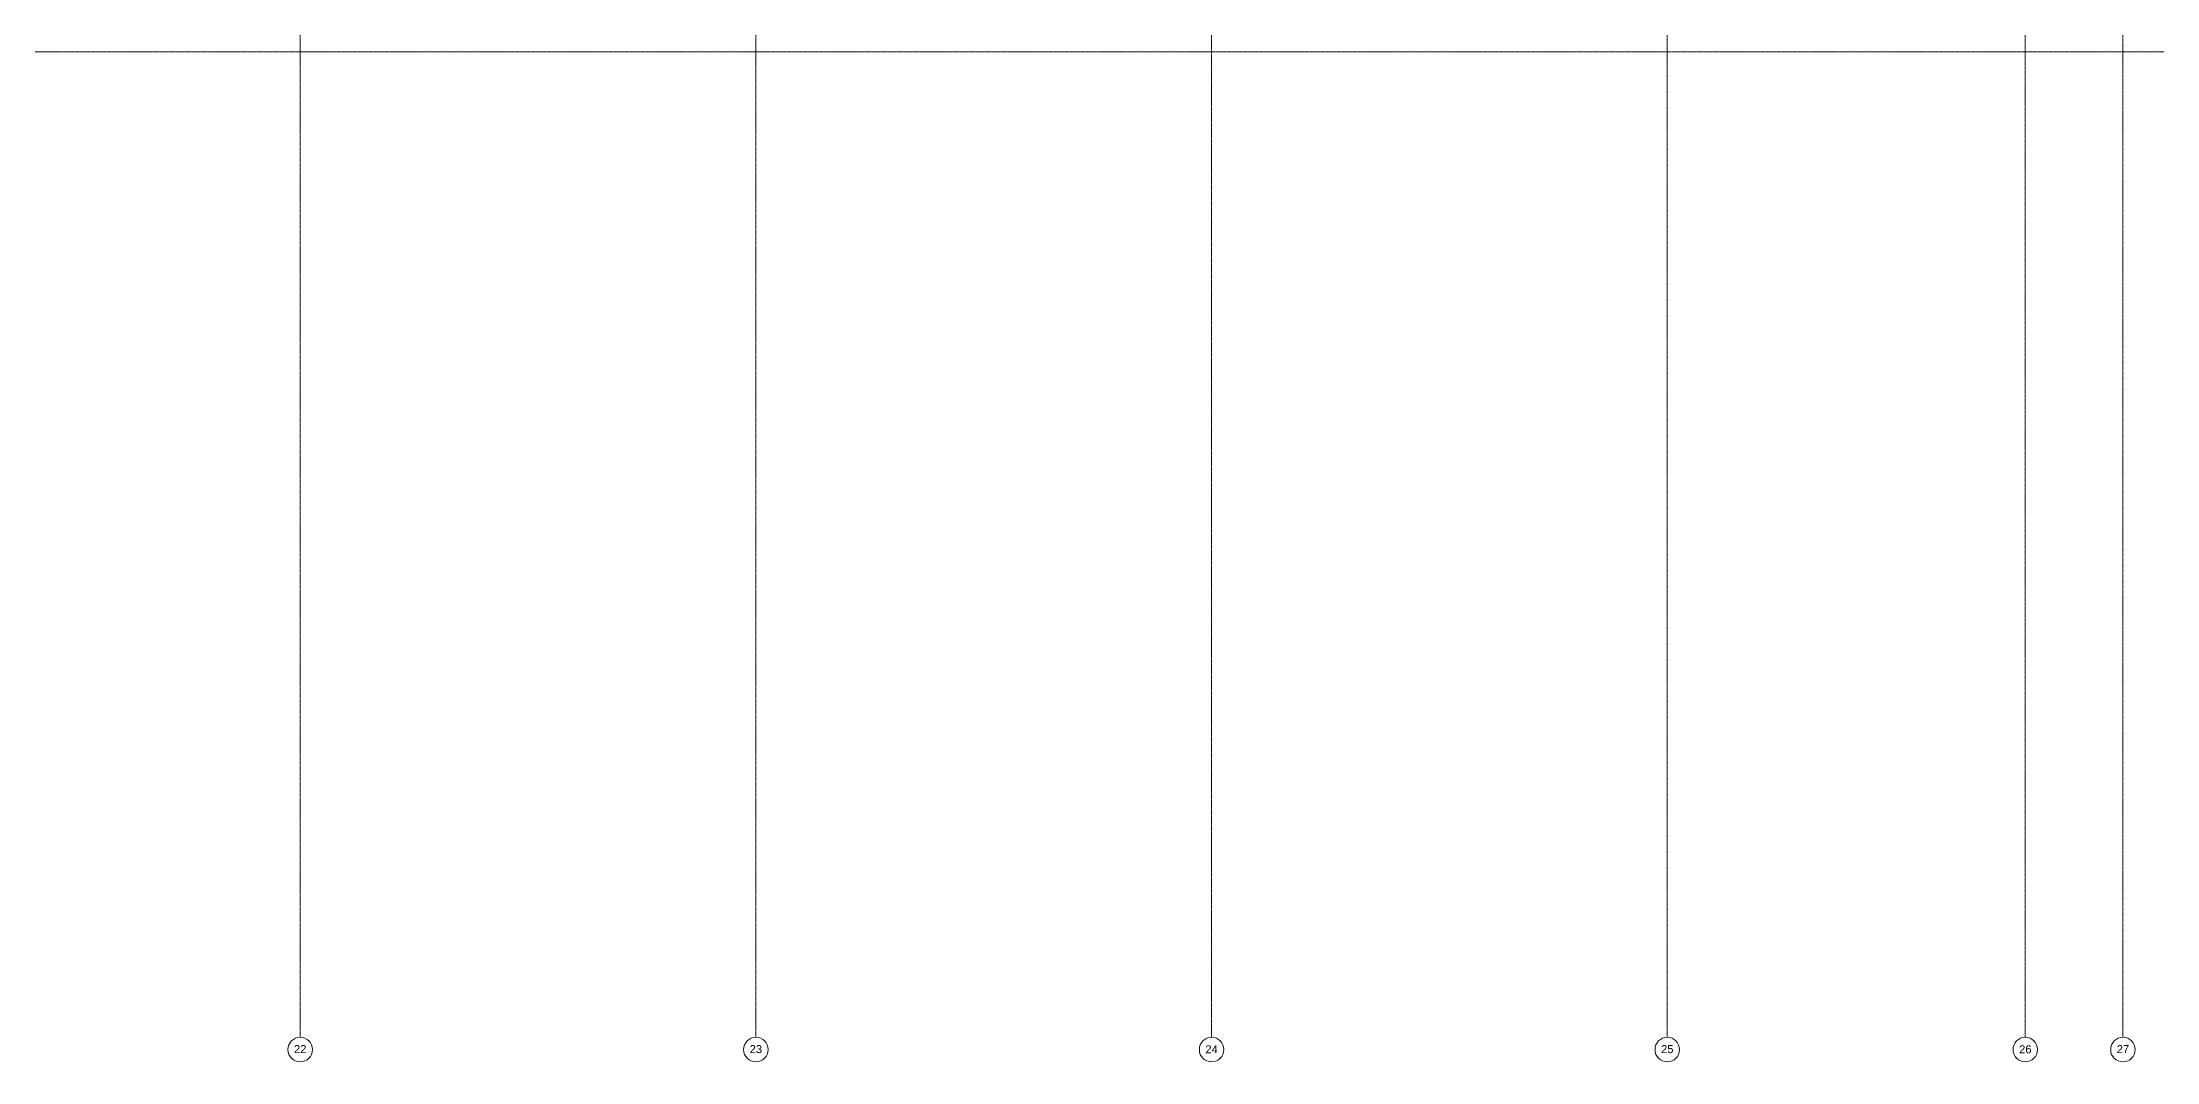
# Model space of a CAD drawing. Header units: inches. Extents: x -3679 to 241, y -496 to 1784.
# Drawn here: x -1587 to -547, y -496 to 5 of the extents above; entities that cross this region are included whole.
import ezdxf

# ---------------------------------------------------------------- set-up
doc = ezdxf.new("R2010")
doc.units = ezdxf.units.IN
doc.header["$MEASUREMENT"] = 0
doc.linetypes.add('Grid Line', pattern=[0.875, 0.5, -0.125, 0.125, -0.125])
doc.layers.add('S-GRID', color=1, linetype='Continuous', lineweight=9)
doc.layers.add('S-GRID-IDEN', color=1, linetype='Continuous', lineweight=13)
doc.styles.add('Arial', font='arial.ttf', dxfattribs={"height": 3.934132})

# ---------------------------------------------------------------- blocks, each defined once
blk = doc.blocks.new('Grid - 3_16_-139788-MAIN LEVEL')
at = {"layer": 'S-GRID-IDEN'}
blk.add_circle((0, 0), 0.188, dxfattribs=at)

msp = doc.modelspace()

# ---------------------------------------------------------------- linework, layer by layer
at = {"layer": 'S-GRID', "linetype": 'Grid Line'}
msp.add_line((-3666.4, 0), (228, 0), dxfattribs=at)

# ---------------------------------------------------------------- block references
at = {"layer": 'S-GRID-IDEN', "xscale": 31.99999999999999, "yscale": 31.99999999999999, "zscale": 31.99999999999999, "rotation": 180}
for p in [(-1460, -490.3), (-1236, -490.3), (-788, -490.3), (-564, -490.3)]:
    msp.add_blockref('Grid - 3_16_-139788-MAIN LEVEL', p, dxfattribs=at)
at = {"layer": 'S-GRID-IDEN', "xscale": 31.99999999999999, "yscale": 31.99999999999999, "zscale": 31.99999999999999}
for p in [(-1012, -490.3), (-612, -490.3)]:
    msp.add_blockref('Grid - 3_16_-139788-MAIN LEVEL', p, dxfattribs=at)

# ---------------------------------------------------------------- next in the draw order: texts
at = {"layer": 'S-GRID-IDEN', "lineweight": 9, "char_height": 3.93, "width": 7.296, "attachment_point": 2, "line_spacing_factor": 0.938532, "style": 'Arial', "bg_fill": 3, "box_fill_scale": 1.25, "bg_fill_color": 0, "bg_fill_transparency": 0}
for s, insert in [('22', (-1460, -488.1)), ('23', (-1236, -488.1)), ('24', (-1012, -488.2)), ('25', (-788, -488.1)), ('26', (-612, -488.2)), ('27', (-564, -488.1))]:
    msp.add_mtext(s, dxfattribs=dict(at, insert=insert))

# ---------------------------------------------------------------- next in the draw order: linework, layer by layer
at = {"layer": 'S-GRID', "linetype": 'Grid Line'}
for p, q in [((-1460, 1771.7), (-1460, -484.3)), ((-1236, 1771.7), (-1236, -484.3)), ((-1012, -484.3), (-1012, 1771.7)), ((-788, 1771.7), (-788, -484.3)), ((-612, -484.3), (-612, 1771.7)), ((-564, 1771.7), (-564, -484.3))]:
    msp.add_line(p, q, dxfattribs=at)

doc.saveas('drawing.dxf')
